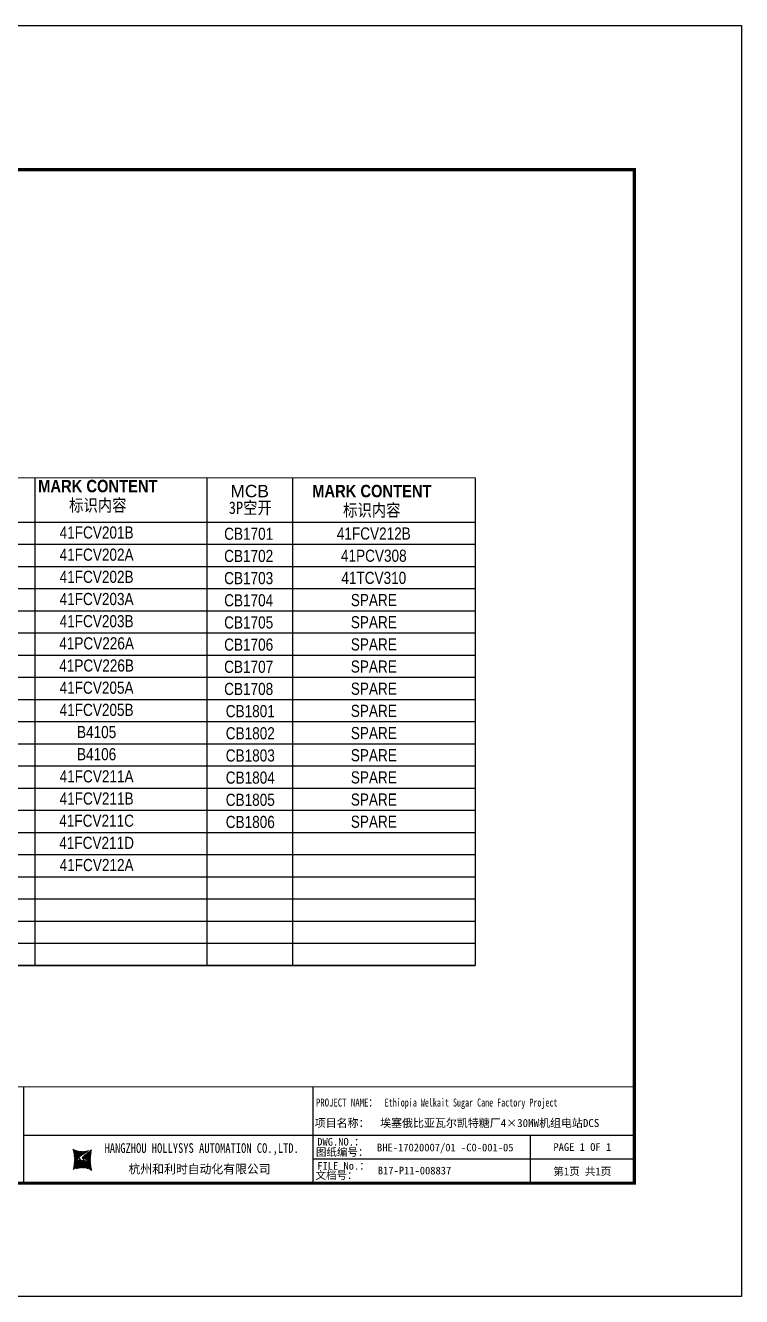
# Model space of a CAD drawing. Extents: x 79822 to 122366, y -56021 to -28815.
# Drawn here: x 117969 to 120196, y -37158 to -33205 of the extents above; entities that cross this region are included whole.
import ezdxf
from ezdxf.enums import TextEntityAlignment as Align
from ezdxf.lldxf.tags import DXFTag

# ---------------------------------------------------------------- set-up
doc = ezdxf.new("R2010")
doc.units = 0
doc.header["$LTSCALE"] = 100
doc.header["$MEASUREMENT"] = 0
for name, color, linetype in [('t', 1, 'Continuous'), ('YLT_GridLine', 7, 'Continuous'), ('YLT_GridText', 7, 'Continuous'), ('标准图框及表格', 7, 'Continuous')]:
    doc.layers.add(name, color=color, linetype=linetype)
doc.layers.add('细实线', color=7, linetype='Continuous', lineweight=20)
doc.styles.add('HZ', font='arial.ttf', dxfattribs={"width": 0.7})
doc.styles.get("Standard").update_dxf_attribs({"font": ''})
doc.styles.add('YLT_Grid', font='', dxfattribs={"width": 0.85})
doc.styles.get('Standard').set_extended_font_data('SimSun')
doc.styles.get('YLT_Grid').set_extended_font_data('宋体')
tags = doc.linetypes.add('CENTER', pattern=[2, 1.25, -0.25, 0.25, -0.25]).pattern_tags.tags
tags[10:11] = [DXFTag(74, 4), DXFTag(75, 0), DXFTag(340, '0'), DXFTag(46, 1.0), DXFTag(50, 0.0), DXFTag(44, 0.0), DXFTag(45, 0.0)]
tags[8:9] = [DXFTag(74, 4), DXFTag(75, 0), DXFTag(340, '0'), DXFTag(46, 1.0), DXFTag(50, 0.0), DXFTag(44, 0.0), DXFTag(45, 0.0)]
tags[6:7] = [DXFTag(74, 4), DXFTag(75, 0), DXFTag(340, '0'), DXFTag(46, 1.0), DXFTag(50, 0.0), DXFTag(44, 0.0), DXFTag(45, 0.0)]
tags[4:5] = [DXFTag(74, 4), DXFTag(75, 0), DXFTag(340, '0'), DXFTag(46, 1.0), DXFTag(50, 0.0), DXFTag(44, 0.0), DXFTag(45, 0.0)]
pattern_1 = [(45, (0, 0), (-0.736262898216564, 0.7362628982165641), [])]

# ---------------------------------------------------------------- blocks, each defined once
blk = doc.blocks.new('图框')
at = {"layer": '标准图框及表格'}
h = blk.add_hatch(dxfattribs=at)
h.set_pattern_fill('ANSI31', color=5, scale=8.329863809039892, style=0)
h.set_pattern_definition(pattern_1)
edge = h.paths.add_edge_path()
edge.add_arc((2399.257256036391, -2998.153851416566), 55.18534773488954, 238.1092081981581, 291.6531626184834)
edge.add_line((2419.619937407027, -3049.445018414634), (2388.525499730735, -3070.242821799802))
edge.add_arc((2238.907377712399, -3078.328790578547), 135.3602868968974, 346.3915348661821, 374.2500326978034)
edge.add_line((2370.467593623529, -3110.177132109857), (2397.50623789792, -3087.85242802291))
edge.add_line((2391.339199201146, -3080.281448750429), (2396.143986595598, -3080.898839897796))
edge.add_spline(control_points=[(2397.470018868538, -3087.887634953957), (2398.35948137939, -3087.023080631327), (2399.970992452319, -3085.456697735681), (2399.869182150054, -3081.252294174519), (2397.426500162081, -3081.012803431273), (2396.121921064187, -3080.884897048199)], knot_values=[0, 0, 0, 0, 6.844331067525468, 12.40042740766005, 18.76924275352248, 18.76924275352248, 18.76924275352248, 18.76924275352248], weights=[1, 1, 1, 1, 1, 1], degree=3, periodic=0)
edge.add_spline(control_points=[(2388.515363058686, -3070.265433304907), (2387.789374929038, -3070.86905758363), (2386.478198365832, -3071.959237952229), (2385.544096281083, -3073.38263759949), (2385.127199159644, -3074.017912079413)], knot_values=[0, 0, 0, 0, 5.253673658024614, 9.488438564008057, 9.488438564008057, 9.488438564008057, 9.488438564008057], weights=[1, 1, 1, 1, 1], degree=3, periodic=0)
edge.add_spline(control_points=[(2386.272665588534, -3072.281716856574), (2385.721471206634, -3072.905523096015), (2384.632427465753, -3074.386714445929), (2384.912828655535, -3077.72895088909), (2387.858851342782, -3079.895552619193), (2390.185443934519, -3080.145534927004), (2391.314573401905, -3080.266855002868)], knot_values=[10.66597461496156, 10.66597461496156, 10.66597461496156, 10.66597461496156, 18.97770399508879, 28.89455822145742, 41.119553648298, 52.64692538081317, 52.64692538081317, 52.64692538081317, 52.64692538081317], weights=[1, 1, 1, 1, 1, 1, 1], degree=3, periodic=0)
h = blk.add_hatch(dxfattribs=at)
h.set_pattern_fill('ANSI31', color=3, scale=8.329863809039892, style=0)
h.set_pattern_definition(pattern_1)
edge = h.paths.add_edge_path()
edge.add_line((2402.469732125144, -3075.776359090531), (2407.706041465404, -3076.440586092609))
edge.add_spline(control_points=[(2401.044493204623, -3068.769946203269), (2400.155030693568, -3069.634500525768), (2398.543519620813, -3071.200883421574), (2398.645329922932, -3075.40528698259), (2401.088011911052, -3075.644777725895), (2402.392591008975, -3075.772684108895)], knot_values=[0, 0, 0, 0, 6.844331067526932, 12.40042740766158, 18.76924275352342, 18.76924275352342, 18.76924275352342, 18.76924275352342], weights=[1, 1, 1, 1, 1, 1], degree=3, periodic=0)
edge.add_line((2428.046918449632, -3046.480449047325), (2401.008274175249, -3068.805153134272))
edge.add_spline(control_points=[(2412.625169549749, -3083.918607966574), (2413.015644598316, -3083.422785431954), (2413.86377905187, -3082.052674005965), (2413.601683417044, -3078.928630268005), (2410.655660730175, -3076.762028538062), (2408.329068138031, -3076.512046230251), (2407.199938671052, -3076.390726154226)], knot_values=[12.65408913243743, 12.65408913243743, 12.65408913243743, 12.65408913243743, 18.97770399508879, 28.89455822145742, 41.119553648298, 52.64692538081317, 52.64692538081317, 52.64692538081317, 52.64692538081317], weights=[1, 1, 1, 1, 1, 1, 1], degree=3, periodic=0)
edge.add_line((2411.626283690712, -3084.975693399283), (2412.781242849298, -3083.732051979769))
edge.add_line((2410.021343801694, -3086.399138189481), (2411.626283690712, -3084.975693399414))
edge.add_line((2378.894574665755, -3107.212562742519), (2409.989012342048, -3086.414759357351))
edge.add_arc((2399.257256036391, -3158.503729740543), 55.18534773488965, 58.10920819815809, 111.6531626184834)
edge.add_arc((2559.607134360383, -3078.328790578547), 135.360286896897, 166.3915348661823, 194.2500326978024)
at = {"color": 7}
for p, q in [((2215.642035047145, -2851.581424744189), (2215.642035047145, -3151.581424744189)), ((3115.642035047145, -2851.581424744189), (3115.642035047145, -3151.581424744189)), ((0, -2911.581424744189), (1340.158172602998, -2911.581424744189)), ((2215.642035047145, -3001.581424744189), (3115.642035047145, -3001.581424744189)), ((3115.642035047145, -3001.581424744189), (4115.642035047145, -3001.581424744189)), ((3791.785572043125, -3001.581424744189), (3791.785572043125, -3151.581424744189)), ((0, -3031.581424744189), (1340.158172602998, -3031.581424744189)), ((4115.642035047145, -3076.581424744189), (3115.642035047145, -3076.581424744189))]:
    blk.add_line(p, q, dxfattribs=at)
at = {"color": 7, "const_width": 3}
blk.add_lwpolyline([(4115.642035047145, -2851.581424744189), (0, -2851.581424744189)], dxfattribs=at)
at = {"layer": 't', "color": 7}
for p, q in [((31.94938321653171, -2904.992613363662), (59.89920926059131, -2859.122325316828)), ((87.8490353046218, -2904.992613363662), (59.89920926059131, -2859.122325316828)), ((31.94938321653171, -2904.992613363662), (87.8490353046218, -2904.992613363662)), ((31.94938321653171, -2992.977239491032), (59.89920926059131, -2947.106951444141)), ((87.8490353046218, -2992.977239491032), (59.89920926059131, -2947.106951444141)), ((31.94938321653171, -2992.977239491032), (87.8490353046218, -2992.977239491032))]:
    blk.add_line(p, q, dxfattribs=at)
at = {"layer": 't', "color": 7, "const_width": 9.61519705431492}
blk.add_lwpolyline([(4115.642035047145, -3151.581424744189), (4115.642035047145, 0), (0, 0), (0, -3151.581424744189)], close=True, dxfattribs=at)
at = {"layer": 't', "color": 7, "const_width": 2.40379926357873}
for points in [[(118.7653193609731, -2852.783324375967), (118.7653193609731, -3151.581424744189)], [(299.0502641293569, -2852.783324375967), (299.0502641293569, -3151.581424744189)], [(604.3883150879992, -2852.783324375967), (604.3883150879992, -3156.41304604568)], [(791.9882990770857, -2852.783324375967), (791.9882990770857, -3156.41304604568)], [(979.588283066143, -2852.783324375967), (979.588283066143, -3156.41304604568)], [(1159.873227834585, -2852.783324375967), (1159.873227834585, -3156.41304604568)], [(1340.158172602998, -2852.783324375967), (1340.158172602998, -3156.41304604568)]]:
    blk.add_lwpolyline(points, dxfattribs=at)
at = {"color": 7, "linetype": 'CENTER'}
for s, height, p in [('图纸编号：', 24, (3125.2212882557, -3066.664538382978)), ('杭州和利时自动化有限公司', 27, (2542.549152440595, -3121.114498389041)), ('文档号：', 24, (3124.032392707933, -3138.728717091954))]:
    blk.add_text(s, height=height, dxfattribs=at).set_placement(p)
at = {"color": 7, "flags": 8}
for tag, p, height in [('DWG.NAME:', (1381.636459220965, -2910.37952511241), 25), ('PROJECTNAME:', (3125.480185663539, -2912.807924402037), 24), ('PROJECTNAME：', (3339.10867075545, -2913.108539231762), 25), ('DWG.NO.:', (3128.186172261583, -3030.402470643486), 24), ('图纸编号', (3315.362718925957, -3052.404678158069), 24), ('FILENO.:', (3128.672545599984, -3106.104124450346), 24), ('文档号', (3317.726365529132, -3124.132485953713), 24)]:
    blk.add_attdef(tag, p, '', height=height, dxfattribs=at)
for tag, height, p in [('A', 23, (59.89920926059131, -2974.881554149018)), ('设计时间', 23, (213.8658221408186, -2974.881554149018)), ('RENLIU', 24, (698.1883070825425, -2950.380597809435)), ('SHUFENWANG', 24, (885.7882910716289, -2950.380597809435)), ('FANGHOU', 24, (1069.730755450379, -2950.380597809435)), ('DANDANLI', 24, (1250.015700218792, -2950.380597809435)), ('刘仁', 23, (698.1883070825425, -3002.188376027443)), ('王姝芬', 23, (885.7882910716289, -3002.188376027443)), ('侯方', 23, (1069.730755450379, -3002.188376027443)), ('李丹丹', 23, (1250.015700218792, -3002.188376027443)), ('#10STATIONONTROLCABINETCOVER', 30, (1777.900103825072, -3017.182374560078)), ('PAGEXOFX', 24, (3953.713803545135, -3039.081424744189)), ('REV.', 24, (59.38265968048654, -3063.048954873535)), ('DATE', 24, (208.907791745165, -3063.048954873535)), ('DESCRIPTION', 24, (451.7192896086781, -3063.048954873535)), ('PREPARED', 24, (698.1883070825425, -3063.048954873535)), ('CHECKED', 24, (885.7882910716144, -3063.048954873535)), ('SIGNED', 24, (1069.730755450364, -3063.048954873535)), ('APPROVED', 24, (1250.015700218792, -3063.048954873535)), ('图纸名称', 30, (1777.900103825072, -3094.695064044037)), ('第几页共几页', 24, (3953.713803545135, -3114.081424744189))]:
    blk.add_attdef(tag, text='', height=height, dxfattribs=at).set_placement(p, align=Align.MIDDLE)
for tag, p in [('图纸名称:', (1377.81237181677, -2965.923337057193)), ('项目名称：', (3121.562334825969, -2984.305160940257)), ('项目名称：', (3325.036680579346, -2984.305160940257))]:
    blk.add_attdef(tag, text='', height=25, dxfattribs=at).set_placement(p, align=Align.BOTTOM_LEFT)
at = {"color": 7, "width": 0.8, "flags": 8}
blk.add_attdef('HANGZHOUHOLLYSYSAUTOMATIONCO.,LTD.', text='', height=24, dxfattribs=at).set_placement((2770.082304289484, -3045.714803244191), align=Align.MIDDLE)
at = {"layer": 't', "color": 7}
for s, p in [('版次', (59.89920926059131, -3117.600441270843)), ('日  期', (204.1999693705875, -3117.600441270843)), ('描  述', (444.4895954714448, -3117.600441270843)), ('设  计', (701.4970341851513, -3117.600441270843)), ('审  核', (885.5947788425256, -3117.600441270843)), ('会  签', (1065.022933075787, -3117.600441270843)), ('审  批', (1245.3078778442, -3117.600441270843))]:
    blk.add_text(s, height=25, dxfattribs=at).set_placement(p, align=Align.MIDDLE_CENTER)
at = {"layer": '标准图框及表格', "color": 5, "style": 'HZ'}
for s, p in [('pgqh', (2373.884875617339, -3059.677228196226)), ('hollilas', (2374.051901626051, -3085.968484618272))]:
    blk.add_text(s, height=5.205656721233694, dxfattribs=at).set_placement(p)
at = {"layer": '标准图框及表格', "color": 3, "style": 'HZ'}
for s, height, p in [('auto', 8.676094535389492, (2400.907127263781, -3074.200036411981)), ('hollysys', 4.338047267694746, (2402.5381050141, -3099.731461394062))]:
    blk.add_text(s, height=height, dxfattribs=at).set_placement(p)
blk = doc.blocks.new('空开12')
at = {"layer": 'YLT_GridText', "style": 'YLT_Grid', "width": 0.8}
blk.add_attdef('KA1', text='', height=28, dxfattribs=at).set_placement((31.39270106703043, 0.8407768793404102), align=Align.CENTER)
blk = doc.blocks.new('空开标识')
at = {"layer": 'YLT_GridText', "style": 'YLT_Grid', "width": 0.85}
blk.add_attdef('A路1', text='', height=28, dxfattribs=at).set_placement((38.7147169765085, 3.477287093177438), align=Align.CENTER)

msp = doc.modelspace()

# ---------------------------------------------------------------- linework, layer by layer
at = {"color": 1}
msp.add_lwpolyline([(80901.87250222845, -33205.12014105816), (120195.6471711922, -33205.12014105816), (120195.6471711922, -37157.7241594209), (80901.87250222845, -37157.7241594209)], close=True, dxfattribs=at)
at = {"layer": 'YLT_GridLine', "color": 7, "lineweight": 25}
for p, q in [((117997.7813071343, -34611.27731265083), (117997.8109480701, -36127.93278031888)), ((118532.3515730363, -34611.37213814448), (118532.3812137678, -36127.98079359151)), ((118799.4698932296, -34611.3820228748), (118799.4995341654, -36128.03749054285)), ((116269.7705014233, -34749.13105176463), (119367.3652156373, -34749.27904422078)), ((116269.7705014233, -34818.06481176463), (119367.3652156373, -34818.21280422078)), ((116269.7705014233, -34886.99857176461), (119367.3652156373, -34887.14656422076)), ((116269.7705014233, -34955.9323317646), (119367.3652156373, -34956.08032422075)), ((116269.7705014233, -35024.86609176459), (119367.3652156373, -35025.01408422073)), ((116269.7705014233, -35093.79985176458), (119367.3652156373, -35093.94784422073)), ((116269.7705014233, -35162.73361176458), (119367.3652156373, -35162.88160422072)), ((116269.7705014233, -35231.66737176456), (119367.3652156373, -35231.8153642207)), ((116269.7705014233, -35300.60113176455), (119367.3652156373, -35300.7491242207)), ((116269.7705014233, -35369.53489176455), (119367.3652156373, -35369.68288422069)), ((116269.7705014233, -35438.46865176453), (119367.3652156373, -35438.61664422067)), ((116269.7705014233, -35507.40241176452), (119367.3652156373, -35507.55040422067)), ((116269.7705014233, -35576.33617176452), (119367.3652156373, -35576.48416422066)), ((116269.7705014233, -35645.2699317645), (119367.3652156373, -35645.41792422064)), ((116269.7705014233, -35714.20369176448), (119367.3652156373, -35714.35168422063)), ((116269.7705014233, -35783.13745176448), (119367.3652156373, -35783.28544422063)), ((116269.7705014233, -35852.07121176447), (119367.3652156373, -35852.21920422062)), ((116269.7705014233, -35921.00497176446), (119367.3652156373, -35921.1529642206)), ((116269.7705014233, -35989.93873176444), (119367.3652156373, -35990.08672422059)), ((116269.7705014233, -36058.87249176444), (119367.3652156373, -36059.02048422059)), ((116269.7705014233, -36127.80625176442), (119367.3652156373, -36127.95424422057))]:
    msp.add_line(p, q, dxfattribs=at)
msp.add_lwpolyline([(116269.7705014233, -34611.26403977755), (119367.3652156373, -34611.4120322337), (119367.3652156373, -36127.95424422057), (116269.8001422161, -36127.80625318056)], close=True, dxfattribs=at)

# ---------------------------------------------------------------- block references
at = {"color": 1}
ref = msp.add_blockref('图框', (115746.5592199139, -33653.74107732276), dxfattribs=at)
ref.add_attrib('第几页共几页', '第1页 共1页', dxfattribs={"color": 7, "height": 24, "flags": 8}).set_placement((119700.273023459, -36767.82250206695), align=Align.MIDDLE)
ref.add_attrib('图纸编号', 'BHE-17020007/01 -C0-001-05', (119061.9219388398, -36706.14575548083), dxfattribs={"color": 7, "height": 24, "flags": 8})
ref.add_attrib('文档号', 'B17-P11-008837', (119064.285585443, -36777.87356327647), dxfattribs={"color": 7, "height": 24, "flags": 8})
ref.add_attrib('图纸名称', '1# & 2# 锅炉电源柜1设备标识', dxfattribs={"color": 7, "height": 30, "flags": 8}).set_placement((117524.4593237389, -36748.4361413668), align=Align.MIDDLE)
ref.add_attrib('刘仁', '史丽红', dxfattribs={"color": 7, "height": 23, "flags": 8}).set_placement((116444.7475269964, -36655.9294533502), align=Align.MIDDLE)
ref.add_attrib('王姝芬', '潘丽君', dxfattribs={"color": 7, "height": 23, "flags": 8}).set_placement((116632.3475109855, -36655.9294533502), align=Align.MIDDLE)
ref.add_attrib('侯方', '张洁', dxfattribs={"color": 7, "height": 23, "flags": 8}).set_placement((116816.2899753643, -36655.9294533502), align=Align.MIDDLE)
ref.add_attrib('李丹丹', '王晓磊', dxfattribs={"color": 7, "height": 23, "flags": 8}).set_placement((116996.5749201327, -36655.9294533502), align=Align.MIDDLE)
ref.add_attrib('设计时间', '17.03.13', dxfattribs={"color": 7, "height": 23, "flags": 8}).set_placement((115960.4250420547, -36628.62263147178), align=Align.MIDDLE)
ref.add_attrib('A', 'B', dxfattribs={"color": 7, "height": 23, "flags": 8}).set_placement((115806.4584291745, -36628.62263147178), align=Align.MIDDLE)
ref.add_attrib('REV.', 'REV.', dxfattribs={"color": 7, "height": 24, "flags": 8}).set_placement((115805.9418795943, -36716.7900321963), align=Align.MIDDLE)
ref.add_attrib('DATE', 'DATE', dxfattribs={"color": 7, "height": 24, "flags": 8}).set_placement((115955.467011659, -36716.7900321963), align=Align.MIDDLE)
ref.add_attrib('DESCRIBE', 'DESCRIPTION', dxfattribs={"color": 7, "height": 24, "flags": 8}).set_placement((116198.2785095225, -36716.7900321963), align=Align.MIDDLE)
ref.add_attrib('PREPARE', 'PREPARED', dxfattribs={"color": 7, "height": 24, "flags": 8}).set_placement((116444.7475269964, -36716.7900321963), align=Align.MIDDLE)
ref.add_attrib('VERIFY', 'CHECKED', dxfattribs={"color": 7, "height": 24, "flags": 8}).set_placement((116632.3475109855, -36716.7900321963), align=Align.MIDDLE)
ref.add_attrib('SIGN', 'SIGNED', dxfattribs={"color": 7, "height": 24, "flags": 8}).set_placement((116816.2899753642, -36716.7900321963), align=Align.MIDDLE)
ref.add_attrib('APPROVER', 'APPROVED', dxfattribs={"color": 7, "height": 24, "flags": 8}).set_placement((116996.5749201327, -36716.7900321963), align=Align.MIDDLE)
ref.add_attrib('RENLIU', 'Lihong Shi', dxfattribs={"color": 7, "height": 24, "flags": 8}).set_placement((116444.7475269964, -36604.1216751322), align=Align.MIDDLE)
ref.add_attrib('SHUFENWANG', 'Lijun Pan', dxfattribs={"color": 7, "height": 24, "width": 0.9, "flags": 8}).set_placement((116632.3475109855, -36604.1216751322), align=Align.MIDDLE)
ref.add_attrib('FANGHOU', 'Jie  Zhang', dxfattribs={"color": 7, "height": 24, "flags": 8}).set_placement((116816.2899753643, -36604.1216751322), align=Align.MIDDLE)
ref.add_attrib('DANDANLI', 'Xiaolei Wang', dxfattribs={"color": 7, "height": 24, "flags": 8}).set_placement((116996.5749201327, -36604.1216751322), align=Align.MIDDLE)
ref.add_attrib('DWG.NAME:', 'DWG.NAME:', (117128.1956791348, -36564.12060243517), dxfattribs={"color": 7, "height": 25, "flags": 8})
ref.add_attrib('#10STATIONONTROLCABINETCOVER', '1# & 2#  BOILER POWER DISTRIBUTION 1 CABINET EQUIPMENT LABEL', dxfattribs={"color": 7, "height": 25, "width": 0.8, "flags": 8}).set_placement((117524.4593237389, -36670.92345188284), align=Align.MIDDLE)
ref.add_attrib('图纸名称:', '图纸名称:', dxfattribs={"color": 7, "height": 25, "flags": 8}).set_placement((117124.3715917307, -36619.66441437996), align=Align.BOTTOM_LEFT)
ref.add_attrib('HANGZHOUHOLLYSYSAUTOMATIONCO.,LTD', 'HANGZHOU HOLLYSYS AUTOMATION CO.,LTD.', dxfattribs={"color": 7, "height": 30, "width": 0.8, "flags": 8}).set_placement((118516.6415242033, -36699.45588056695), align=Align.MIDDLE)
ref.add_attrib('PROJECTNAME：', 'PROJECT NAME：', (118871.9456421441, -36566.84961655452), dxfattribs={"color": 7, "height": 25, "width": 0.8, "flags": 8})
ref.add_attrib('项目名称：', '项目名称：', dxfattribs={"color": 7, "height": 25, "flags": 8}).set_placement((118868.1215547398, -36638.04623826302), align=Align.BOTTOM_LEFT)
ref.add_attrib('PROJECTNAME：', 'Ethiopia Welkait Sugar Cane Factory Project', (119085.6678906693, -36566.84961655452), dxfattribs={"color": 7, "height": 25, "width": 0.7, "flags": 8})
ref.add_attrib('项目名称：', '埃塞俄比亚瓦尔凯特糖厂4×30MW机组电站DCS', dxfattribs={"color": 7, "height": 25, "flags": 8}).set_placement((119071.5959004932, -36638.04623826302), align=Align.BOTTOM_LEFT)
ref.add_attrib('PAGEXOFX', 'PAGE 1 OF 1', dxfattribs={"color": 7, "height": 24, "flags": 8}).set_placement((119700.273023459, -36692.82250206695), align=Align.MIDDLE)
ref.add_attrib('DWG.NO.：', 'DWG.NO.：', (118875.9342685339, -36688.32962362228), dxfattribs={"color": 7, "height": 24, "flags": 8})
ref.add_attrib('FILENO.：', 'FILE No.：', (118875.9342685339, -36763.32962362228), dxfattribs={"color": 7, "height": 24, "flags": 8})
at = {"layer": '细实线'}
ref = msp.add_blockref('空开12', (118147.5815198461, -34801.8714803426), dxfattribs=dict(at, xscale=1.348704000001308, yscale=1.348703999999834, zscale=1.348704))
ref.add_attrib('KA1', '41FCV201B', dxfattribs={"layer": 'YLT_GridText', "height": 37.763712, "style": 'HZ', "width": 0.8}).set_placement((118189.920981346, -34800.73752120233), align=Align.CENTER)
ref = msp.add_blockref('空开12', (118620.4811960488, -34805.78554665174), dxfattribs=dict(at, xscale=1.348704000001308, yscale=1.348703999999834, zscale=1.348704))
ref.add_attrib('KA1', 'CB1701', dxfattribs={"layer": 'YLT_GridText', "height": 37.763712, "style": 'HZ', "width": 0.8}).set_placement((118662.8206575487, -34804.65158751147), align=Align.CENTER)
ref = msp.add_blockref('空开标识', (118999.7154040338, -34808.64997984622), dxfattribs=dict(at, xscale=1.348704000001308, yscale=1.348703999999834, zscale=1.348704))
ref.add_attrib('A路1', '41FCV212B', dxfattribs={"layer": 'YLT_GridText', "height": 37.763712, "style": 'HZ', "width": 0.8}).set_placement((119051.9300976789, -34803.96014883451), align=Align.CENTER)
ref = msp.add_blockref('空开12', (118147.5815198461, -34870.80524034259), dxfattribs=dict(at, xscale=1.348704000001308, yscale=1.348703999999834, zscale=1.348704))
ref.add_attrib('KA1', '41FCV202A', dxfattribs={"layer": 'YLT_GridText', "height": 37.763712, "style": 'HZ', "width": 0.8}).set_placement((118189.920981346, -34869.67128120232), align=Align.CENTER)
ref = msp.add_blockref('空开12', (118620.4811960488, -34874.71930665174), dxfattribs=dict(at, xscale=1.348704000001308, yscale=1.348703999999834, zscale=1.348704))
ref.add_attrib('KA1', 'CB1702', dxfattribs={"layer": 'YLT_GridText', "height": 37.763712, "style": 'HZ', "width": 0.8}).set_placement((118662.8206575487, -34873.58534751146), align=Align.CENTER)
ref = msp.add_blockref('空开标识', (118999.7154040338, -34877.58373984621), dxfattribs=dict(at, xscale=1.348704000001308, yscale=1.348703999999834, zscale=1.348704))
ref.add_attrib('A路1', '41PCV308', dxfattribs={"layer": 'YLT_GridText', "height": 37.763712, "style": 'HZ', "width": 0.8}).set_placement((119051.9300976789, -34872.89390883449), align=Align.CENTER)
ref = msp.add_blockref('空开12', (118147.5815198461, -34939.73900034258), dxfattribs=dict(at, xscale=1.348704000001308, yscale=1.348703999999834, zscale=1.348704))
ref.add_attrib('KA1', '41FCV202B', dxfattribs={"layer": 'YLT_GridText', "height": 37.763712, "style": 'HZ', "width": 0.8}).set_placement((118189.920981346, -34938.60504120231), align=Align.CENTER)
ref = msp.add_blockref('空开12', (118620.4811960488, -34943.65306665173), dxfattribs=dict(at, xscale=1.348704000001308, yscale=1.348703999999834, zscale=1.348704))
ref.add_attrib('KA1', 'CB1703', dxfattribs={"layer": 'YLT_GridText', "height": 37.763712, "style": 'HZ', "width": 0.8}).set_placement((118662.8206575487, -34942.51910751146), align=Align.CENTER)
ref = msp.add_blockref('空开标识', (118999.7154040338, -34946.5174998462), dxfattribs=dict(at, xscale=1.348704000001308, yscale=1.348703999999834, zscale=1.348704))
ref.add_attrib('A路1', '41TCV310', dxfattribs={"layer": 'YLT_GridText', "height": 37.763712, "style": 'HZ', "width": 0.8}).set_placement((119051.9300976789, -34941.82766883449), align=Align.CENTER)
ref = msp.add_blockref('空开12', (118147.5815198461, -35008.67276034258), dxfattribs=dict(at, xscale=1.348704000001308, yscale=1.348703999999834, zscale=1.348704))
ref.add_attrib('KA1', '41FCV203A', dxfattribs={"layer": 'YLT_GridText', "height": 37.763712, "style": 'HZ', "width": 0.8}).set_placement((118189.920981346, -35007.5388012023), align=Align.CENTER)
ref = msp.add_blockref('空开12', (118620.4811960488, -35012.58682665172), dxfattribs=dict(at, xscale=1.348704000001308, yscale=1.348703999999834, zscale=1.348704))
ref.add_attrib('KA1', 'CB1704', dxfattribs={"layer": 'YLT_GridText', "height": 37.763712, "style": 'HZ', "width": 0.8}).set_placement((118662.8206575487, -35011.45286751145), align=Align.CENTER)
ref = msp.add_blockref('空开标识', (118999.7154040338, -35015.4512598462), dxfattribs=dict(at, xscale=1.348704000001308, yscale=1.348703999999834, zscale=1.348704))
ref.add_attrib('A路1', 'SPARE', dxfattribs={"layer": 'YLT_GridText', "height": 37.763712, "style": 'HZ', "width": 0.8}).set_placement((119051.9300976789, -35010.76142883448), align=Align.CENTER)
ref = msp.add_blockref('空开12', (118147.5815198461, -35077.60652034257), dxfattribs=dict(at, xscale=1.348704000001308, yscale=1.348703999999834, zscale=1.348704))
ref.add_attrib('KA1', '41FCV203B', dxfattribs={"layer": 'YLT_GridText', "height": 37.763712, "style": 'HZ', "width": 0.8}).set_placement((118189.920981346, -35076.4725612023), align=Align.CENTER)
ref = msp.add_blockref('空开12', (118620.4811960488, -35081.52058665171), dxfattribs=dict(at, xscale=1.348704000001308, yscale=1.348703999999834, zscale=1.348704))
ref.add_attrib('KA1', 'CB1705', dxfattribs={"layer": 'YLT_GridText', "height": 37.763712, "style": 'HZ', "width": 0.8}).set_placement((118662.8206575487, -35080.38662751144), align=Align.CENTER)
ref = msp.add_blockref('空开标识', (118999.7154040338, -35084.38501984619), dxfattribs=dict(at, xscale=1.348704000001308, yscale=1.348703999999834, zscale=1.348704))
ref.add_attrib('A路1', 'SPARE', dxfattribs={"layer": 'YLT_GridText', "height": 37.763712, "style": 'HZ', "width": 0.8}).set_placement((119051.9300976789, -35079.69518883447), align=Align.CENTER)
ref = msp.add_blockref('空开12', (118147.5815198461, -35146.54028034255), dxfattribs=dict(at, xscale=1.348704000001308, yscale=1.348703999999834, zscale=1.348704))
ref.add_attrib('KA1', '41PCV226A', dxfattribs={"layer": 'YLT_GridText', "height": 37.763712, "style": 'HZ', "width": 0.8}).set_placement((118189.920981346, -35145.40632120229), align=Align.CENTER)
ref = msp.add_blockref('空开12', (118620.4811960488, -35150.4543466517), dxfattribs=dict(at, xscale=1.348704000001308, yscale=1.348703999999834, zscale=1.348704))
ref.add_attrib('KA1', 'CB1706', dxfattribs={"layer": 'YLT_GridText', "height": 37.763712, "style": 'HZ', "width": 0.8}).set_placement((118662.8206575487, -35149.32038751143), align=Align.CENTER)
ref = msp.add_blockref('空开标识', (118999.7154040338, -35153.31877984618), dxfattribs=dict(at, xscale=1.348704000001308, yscale=1.348703999999834, zscale=1.348704))
ref.add_attrib('A路1', 'SPARE', dxfattribs={"layer": 'YLT_GridText', "height": 37.763712, "style": 'HZ', "width": 0.8}).set_placement((119051.9300976789, -35148.62894883446), align=Align.CENTER)
ref = msp.add_blockref('空开12', (118147.5815198461, -35215.47404034255), dxfattribs=dict(at, xscale=1.348704000001308, yscale=1.348703999999834, zscale=1.348704))
ref.add_attrib('KA1', '41PCV226B', dxfattribs={"layer": 'YLT_GridText', "height": 37.763712, "style": 'HZ', "width": 0.8}).set_placement((118189.920981346, -35214.34008120227), align=Align.CENTER)
ref = msp.add_blockref('空开12', (118620.4811960488, -35219.3881066517), dxfattribs=dict(at, xscale=1.348704000001308, yscale=1.348703999999834, zscale=1.348704))
ref.add_attrib('KA1', 'CB1707', dxfattribs={"layer": 'YLT_GridText', "height": 37.763712, "style": 'HZ', "width": 0.8}).set_placement((118662.8206575487, -35218.25414751142), align=Align.CENTER)
ref = msp.add_blockref('空开标识', (118999.7252843021, -35222.25228631178), dxfattribs=dict(at, xscale=1.348704000001308, yscale=1.348703999999834, zscale=1.348704))
ref.add_attrib('A路1', 'SPARE', dxfattribs={"layer": 'YLT_GridText', "height": 37.763712, "style": 'HZ', "width": 0.8}).set_placement((119051.9399779472, -35217.56245530005), align=Align.CENTER)
ref = msp.add_blockref('空开12', (118147.5815198461, -35284.40780034254), dxfattribs=dict(at, xscale=1.348704000001308, yscale=1.348703999999834, zscale=1.348704))
ref.add_attrib('KA1', '41FCV205A', dxfattribs={"layer": 'YLT_GridText', "height": 37.763712, "style": 'HZ', "width": 0.8}).set_placement((118189.920981346, -35283.27384120227), align=Align.CENTER)
ref = msp.add_blockref('空开12', (118620.4811960488, -35288.32186665168), dxfattribs=dict(at, xscale=1.348704000001308, yscale=1.348703999999834, zscale=1.348704))
ref.add_attrib('KA1', 'CB1708', dxfattribs={"layer": 'YLT_GridText', "height": 37.763712, "style": 'HZ', "width": 0.8}).set_placement((118662.8206575487, -35287.18790751142), align=Align.CENTER)
ref = msp.add_blockref('空开标识', (118999.7252843021, -35291.18604631176), dxfattribs=dict(at, xscale=1.348704000001308, yscale=1.348703999999834, zscale=1.348704))
ref.add_attrib('A路1', 'SPARE', dxfattribs={"layer": 'YLT_GridText', "height": 37.763712, "style": 'HZ', "width": 0.8}).set_placement((119051.9399779472, -35286.49621530005), align=Align.CENTER)
ref = msp.add_blockref('空开12', (118147.5815198461, -35353.34156034254), dxfattribs=dict(at, xscale=1.348704000001308, yscale=1.348703999999834, zscale=1.348704))
ref.add_attrib('KA1', '41FCV205B', dxfattribs={"layer": 'YLT_GridText', "height": 37.763712, "style": 'HZ', "width": 0.8}).set_placement((118189.920981346, -35352.20760120226), align=Align.CENTER)
ref = msp.add_blockref('空开12', (118625.4629134585, -35357.25586466103), dxfattribs=dict(at, xscale=1.348704000001308, yscale=1.348703999999834, zscale=1.348704))
ref.add_attrib('KA1', 'CB1801', dxfattribs={"layer": 'YLT_GridText', "height": 37.763712, "style": 'HZ', "width": 0.8}).set_placement((118667.8023749584, -35356.12190552075), align=Align.CENTER)
ref = msp.add_blockref('空开标识', (118999.7252843021, -35360.11980631176), dxfattribs=dict(at, xscale=1.348704000001308, yscale=1.348703999999834, zscale=1.348704))
ref.add_attrib('A路1', 'SPARE', dxfattribs={"layer": 'YLT_GridText', "height": 37.763712, "style": 'HZ', "width": 0.8}).set_placement((119051.9399779472, -35355.42997530004), align=Align.CENTER)
ref = msp.add_blockref('空开12', (118147.5815198461, -35422.27532034252), dxfattribs=dict(at, xscale=1.348704000001308, yscale=1.348703999999834, zscale=1.348704))
ref.add_attrib('KA1', 'B4105', dxfattribs={"layer": 'YLT_GridText', "height": 37.763712, "style": 'HZ', "width": 0.8}).set_placement((118189.920981346, -35421.14136120226), align=Align.CENTER)
ref = msp.add_blockref('空开12', (118625.4629134585, -35426.18962466102), dxfattribs=dict(at, xscale=1.348704000001308, yscale=1.348703999999834, zscale=1.348704))
ref.add_attrib('KA1', 'CB1802', dxfattribs={"layer": 'YLT_GridText', "height": 37.763712, "style": 'HZ', "width": 0.8}).set_placement((118667.8023749584, -35425.05566552075), align=Align.CENTER)
ref = msp.add_blockref('空开标识', (118999.7252842899, -35429.05382031819), dxfattribs=dict(at, xscale=1.348704000001308, yscale=1.348703999999834, zscale=1.348704))
ref.add_attrib('A路1', 'SPARE', dxfattribs={"layer": 'YLT_GridText', "height": 37.763712, "style": 'HZ', "width": 0.8}).set_placement((119051.939977935, -35424.36398930648), align=Align.CENTER)
ref = msp.add_blockref('空开12', (118147.5949919972, -35491.20908098614), dxfattribs=dict(at, xscale=1.348704000001308, yscale=1.348703999999834, zscale=1.348704))
ref.add_attrib('KA1', 'B4106', dxfattribs={"layer": 'YLT_GridText', "height": 37.763712, "style": 'HZ', "width": 0.8}).set_placement((118189.9344534971, -35490.07512184587), align=Align.CENTER)
ref = msp.add_blockref('空开12', (118625.4629134585, -35495.12338466101), dxfattribs=dict(at, xscale=1.348704000001308, yscale=1.348703999999834, zscale=1.348704))
ref.add_attrib('KA1', 'CB1803', dxfattribs={"layer": 'YLT_GridText', "height": 37.763712, "style": 'HZ', "width": 0.8}).set_placement((118667.8023749584, -35493.98942552074), align=Align.CENTER)
ref = msp.add_blockref('空开标识', (118999.7252842899, -35497.98758031819), dxfattribs=dict(at, xscale=1.348704000001308, yscale=1.348703999999834, zscale=1.348704))
ref.add_attrib('A路1', 'SPARE', dxfattribs={"layer": 'YLT_GridText', "height": 37.763712, "style": 'HZ', "width": 0.8}).set_placement((119051.939977935, -35493.29774930647), align=Align.CENTER)
ref = msp.add_blockref('空开12', (118147.5949919972, -35560.14284098613), dxfattribs=dict(at, xscale=1.348704000001308, yscale=1.348703999999834, zscale=1.348704))
ref.add_attrib('KA1', '41FCV211A', dxfattribs={"layer": 'YLT_GridText', "height": 37.763712, "style": 'HZ', "width": 0.8}).set_placement((118189.9344534971, -35559.00888184586), align=Align.CENTER)
ref = msp.add_blockref('空开12', (118625.4629134585, -35564.057144661), dxfattribs=dict(at, xscale=1.348704000001308, yscale=1.348703999999834, zscale=1.348704))
ref.add_attrib('KA1', 'CB1804', dxfattribs={"layer": 'YLT_GridText', "height": 37.763712, "style": 'HZ', "width": 0.8}).set_placement((118667.8023749584, -35562.92318552073), align=Align.CENTER)
ref = msp.add_blockref('空开标识', (118999.7252842899, -35566.92134031818), dxfattribs=dict(at, xscale=1.348704000001308, yscale=1.348703999999834, zscale=1.348704))
ref.add_attrib('A路1', 'SPARE', dxfattribs={"layer": 'YLT_GridText', "height": 37.763712, "style": 'HZ', "width": 0.8}).set_placement((119051.939977935, -35562.23150930647), align=Align.CENTER)
ref = msp.add_blockref('空开12', (118147.5949919972, -35629.07660098613), dxfattribs=dict(at, xscale=1.348704000001308, yscale=1.348703999999834, zscale=1.348704))
ref.add_attrib('KA1', '41FCV211B', dxfattribs={"layer": 'YLT_GridText', "height": 37.763712, "style": 'HZ', "width": 0.8}).set_placement((118189.9344534971, -35627.94264184585), align=Align.CENTER)
ref = msp.add_blockref('空开12', (118625.4629134585, -35632.990904661), dxfattribs=dict(at, xscale=1.348704000001308, yscale=1.348703999999834, zscale=1.348704))
ref.add_attrib('KA1', 'CB1805', dxfattribs={"layer": 'YLT_GridText', "height": 37.763712, "style": 'HZ', "width": 0.8}).set_placement((118667.8023749584, -35631.85694552073), align=Align.CENTER)
ref = msp.add_blockref('空开标识', (118999.7252842899, -35635.85510031816), dxfattribs=dict(at, xscale=1.348704000001308, yscale=1.348703999999834, zscale=1.348704))
ref.add_attrib('A路1', 'SPARE', dxfattribs={"layer": 'YLT_GridText', "height": 37.763712, "style": 'HZ', "width": 0.8}).set_placement((119051.939977935, -35631.16526930645), align=Align.CENTER)
ref = msp.add_blockref('空开12', (118147.5949919972, -35698.01036098612), dxfattribs=dict(at, xscale=1.348704000001308, yscale=1.348703999999834, zscale=1.348704))
ref.add_attrib('KA1', '41FCV211C', dxfattribs={"layer": 'YLT_GridText', "height": 37.763712, "style": 'HZ', "width": 0.8}).set_placement((118189.9344534971, -35696.87640184585), align=Align.CENTER)
ref = msp.add_blockref('空开12', (118625.4629134585, -35701.92466466098), dxfattribs=dict(at, xscale=1.348704000001308, yscale=1.348703999999834, zscale=1.348704))
ref.add_attrib('KA1', 'CB1806', dxfattribs={"layer": 'YLT_GridText', "height": 37.763712, "style": 'HZ', "width": 0.8}).set_placement((118667.8023749584, -35700.79070552072), align=Align.CENTER)
ref = msp.add_blockref('空开标识', (118999.7252842899, -35704.78886031815), dxfattribs=dict(at, xscale=1.348704000001308, yscale=1.348703999999834, zscale=1.348704))
ref.add_attrib('A路1', 'SPARE', dxfattribs={"layer": 'YLT_GridText', "height": 37.763712, "style": 'HZ', "width": 0.8}).set_placement((119051.939977935, -35700.09902930644), align=Align.CENTER)
ref = msp.add_blockref('空开12', (118147.5949919972, -35766.94412098611), dxfattribs=dict(at, xscale=1.348704000001308, yscale=1.348703999999834, zscale=1.348704))
ref.add_attrib('KA1', '41FCV211D', dxfattribs={"layer": 'YLT_GridText', "height": 37.763712, "style": 'HZ', "width": 0.8}).set_placement((118189.9344534971, -35765.81016184584), align=Align.CENTER)
ref = msp.add_blockref('空开12', (118147.5949919972, -35835.8778809861), dxfattribs=dict(at, xscale=1.348704000001308, yscale=1.348703999999834, zscale=1.348704))
ref.add_attrib('KA1', '41FCV212A', dxfattribs={"layer": 'YLT_GridText', "height": 37.763712, "style": 'HZ', "width": 0.8}).set_placement((118189.9344534971, -35834.74392184583), align=Align.CENTER)

# ---------------------------------------------------------------- texts
at = {"layer": 'YLT_GridText', "attachment_point": 5, "style": 'YLT_Grid'}
for s, insert, char_height, width in [('{\\fArial|b1|i0|c0|p2;MARK\\fArial|b1|i0|c134|p2; \\fArial|b1|i0|c0|p2;CONTENT}', (118193.696799955, -34637.74083463231), 38.53440000000001, 761.1435999999999), ('\\pxt4;{\\T0.85;\\fArial|b0|i0|c0|p2;\\W1;\\T1;MCB}', (118665.9074398594, -34653.32491774789), 38.5344, 480.9008504267226), ('{\\fArial|b1|i0|c0|p2;MARK\\fArial|b1|i0|c134|p2; \\fArial|b1|i0|c0|p2;CONTENT}', (119045.8345401737, -34653.20744282089), 38.53440000000001, 761.1435999999999), ('标识内容', (118193.696799955, -34699.19756357606), 38.5344, 761.1435999999999), ('3P空开', (118667.9195658526, -34706.98731930307), 38.5344, 238.3959200000052), ('标识内容', (119045.8345401737, -34714.66417176464), 38.5344, 761.1435999999999)]:
    msp.add_mtext(s, dxfattribs=dict(at, insert=insert, char_height=char_height, width=width))

doc.saveas('drawing.dxf')
